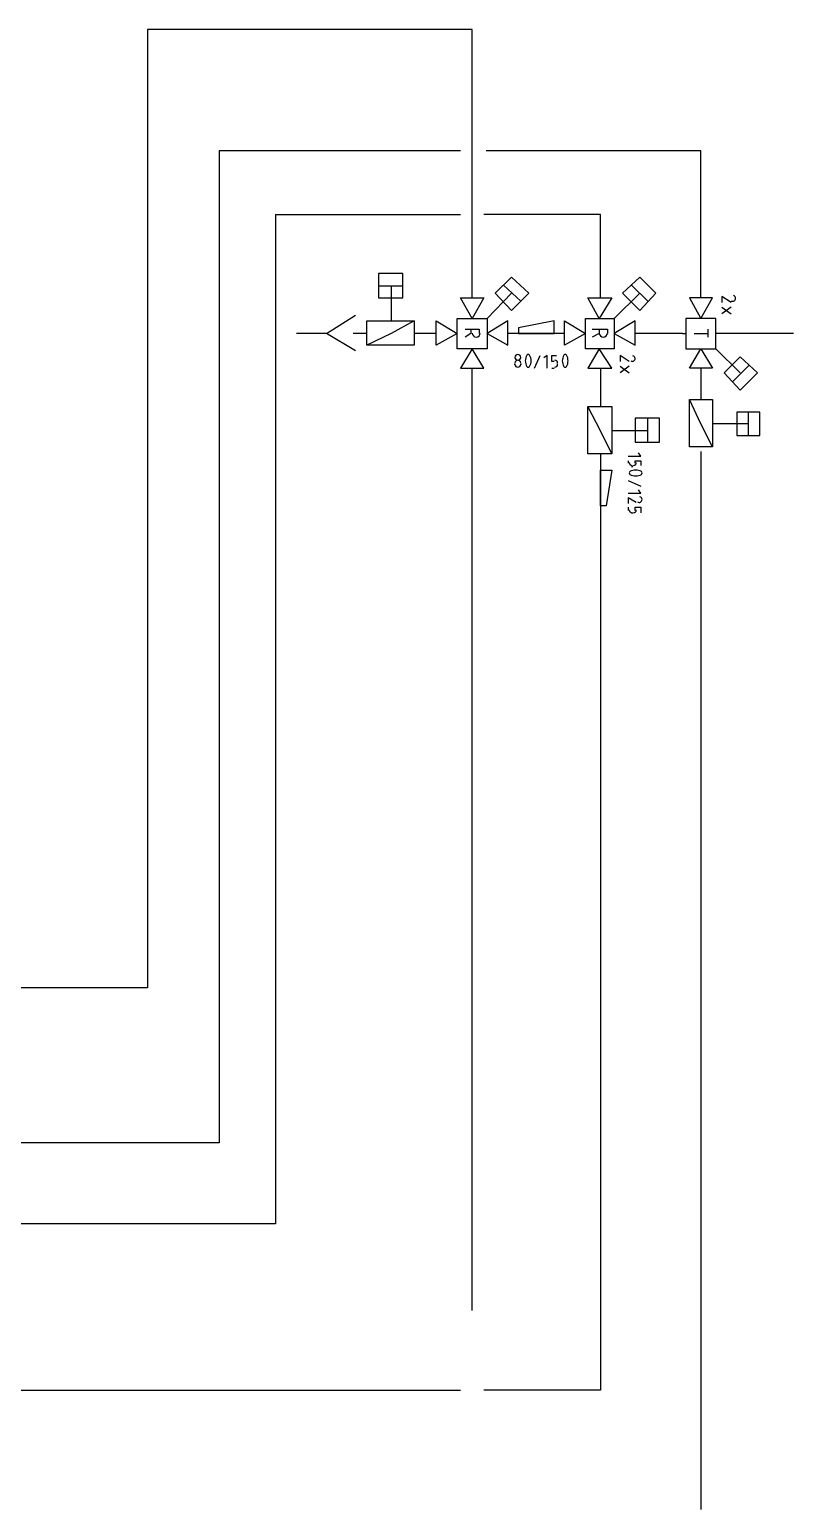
# Model space of a CAD drawing. Header units: millimetres. Extents: x 0 to 33.1, y 1.5 to 45.3.
# Drawn here: x 25.795 to 26.896, y 8.933 to 11.066 of the extents above; entities that cross this region are included whole.
import ezdxf

# ---------------------------------------------------------------- set-up
doc = ezdxf.new("R2010")
doc.units = ezdxf.units.MM
doc.header["$MEASUREMENT"] = 0
doc.layers.get('0').update_dxf_attribs({"linetype": 'CONTINUOUS'})

msp = doc.modelspace()

# ---------------------------------------------------------------- linework, layer by layer
at = {"color": 4, "linetype": 'Continuous'}
for p, q in [((26.4328, 11.0661), (25.9644, 11.0661)), ((25.9644, 11.0661), (25.9644, 9.68446)), ((26.4328, 10.6795), (26.4328, 11.0661)), ((26.4161, 10.8911), (26.0678, 10.8911)), ((26.0678, 10.8911), (26.0678, 9.4611)), ((26.7628, 10.8911), (26.4528, 10.8911)), ((26.7628, 10.8761), (26.7628, 10.8911)), ((26.7628, 10.6795), (26.7628, 10.8761)), ((26.1494, 10.7994), (26.1494, 10.7994)), ((26.1494, 10.7994), (26.1494, 9.34446)), ((26.1494, 10.7994), (26.4161, 10.7994)), ((26.6178, 10.7994), (26.4494, 10.7994)), ((26.6178, 10.6795), (26.6178, 10.7994)), ((26.3328, 10.7145), (26.2978, 10.7145)), ((26.2978, 10.7145), (26.2978, 10.6795)), ((26.3328, 10.6795), (26.3328, 10.7145)), ((26.4894, 10.7094), (26.4661, 10.6861)), ((26.5144, 10.6861), (26.4894, 10.7094)), ((26.6744, 10.7094), (26.6494, 10.6861)), ((26.6978, 10.6861), (26.6744, 10.7094)), ((26.3328, 10.6961), (26.2978, 10.6961)), ((26.3161, 10.6961), (26.3161, 10.6461)), ((26.5028, 10.6744), (26.4778, 10.6977)), ((26.6861, 10.6744), (26.6628, 10.6977)), ((26.2978, 10.6795), (26.3328, 10.6795)), ((26.4894, 10.6861), (26.4544, 10.6495)), ((26.4661, 10.6861), (26.4894, 10.6611)), ((26.4894, 10.6611), (26.5144, 10.6861)), ((26.6744, 10.6861), (26.6378, 10.6495)), ((26.6494, 10.6861), (26.6744, 10.6611)), ((26.6744, 10.6611), (26.6978, 10.6861)), ((26.2228, 10.6278), (26.2644, 10.6545)), ((26.2228, 10.6278), (26.1794, 10.6278)), ((26.2644, 10.6028), (26.2228, 10.6278)), ((26.2811, 10.6278), (26.2611, 10.6278)), ((26.3811, 10.6278), (26.3494, 10.6278)), ((26.5661, 10.6278), (26.4844, 10.6278)), ((26.7361, 10.6278), (26.6678, 10.6278)), ((26.8961, 10.6278), (26.7878, 10.6278)), ((26.8194, 10.5711), (26.7844, 10.6061)), ((26.7961, 10.5711), (26.8194, 10.5945)), ((26.8328, 10.5828), (26.8078, 10.5578)), ((26.8194, 10.5945), (26.8444, 10.5711)), ((26.4328, 9.21946), (26.4328, 10.5778)), ((26.6178, 10.5778), (26.6178, 10.5228)), ((26.6178, 10.5778), (26.6178, 10.5228)), ((26.6178, 10.5778), (26.6178, 10.5228)), ((26.7628, 10.5778), (26.7628, 10.5328)), ((26.8194, 10.5461), (26.7961, 10.5711)), ((26.8444, 10.5711), (26.8194, 10.5461)), ((26.6178, 10.5228), (26.6178, 10.5228)), ((26.7028, 10.5061), (26.6678, 10.5061)), ((26.6678, 10.5061), (26.6678, 10.4711)), ((26.6861, 10.4711), (26.6861, 10.5061)), ((26.7028, 10.4711), (26.7028, 10.5061)), ((26.8311, 10.4978), (26.7794, 10.4978)), ((26.8478, 10.5144), (26.8144, 10.5144)), ((26.8144, 10.5144), (26.8144, 10.4811)), ((26.8311, 10.4811), (26.8311, 10.5144)), ((26.8478, 10.4811), (26.8478, 10.5144)), ((26.6861, 10.4878), (26.6344, 10.4878)), ((26.8144, 10.4811), (26.8478, 10.4811)), ((26.6178, 10.4544), (26.6178, 9.10444)), ((26.6678, 10.4711), (26.7028, 10.4711)), ((26.7628, 10.4578), (26.7628, 9.00276)), ((25.9644, 9.68446), (23.8578, 9.68446)), ((26.0678, 9.4611), (23.5178, 9.4611)), ((26.1494, 9.34446), (23.3728, 9.34446)), ((23.4144, 9.10444), (26.4161, 9.10444)), ((26.6178, 9.10444), (26.4494, 9.10444))]:
    msp.add_line(p, q, dxfattribs=at)
at = {"color": 0, "linetype": 'Continuous'}
for p, q in [((26.4328, 10.6495), (26.4161, 10.6795)), ((26.4161, 10.6795), (26.4494, 10.6795)), ((26.4494, 10.6795), (26.4328, 10.6495)), ((26.6161, 10.6495), (26.5994, 10.6795)), ((26.5994, 10.6795), (26.6344, 10.6795)), ((26.6344, 10.6795), (26.6161, 10.6495)), ((26.7794, 10.6795), (26.7461, 10.6795)), ((26.7461, 10.6795), (26.7628, 10.6495)), ((26.7628, 10.6495), (26.7794, 10.6795)), ((26.8061, 10.6728), (26.7928, 10.6811)), ((26.7928, 10.6811), (26.7928, 10.6728)), ((26.2811, 10.6111), (26.2811, 10.6461)), ((26.2811, 10.6461), (26.3494, 10.6461)), ((26.3494, 10.6461), (26.3161, 10.6278)), ((26.3494, 10.6461), (26.3494, 10.6111)), ((26.3811, 10.6111), (26.3811, 10.6461)), ((26.3811, 10.6461), (26.4111, 10.6278)), ((26.4111, 10.6061), (26.4111, 10.6495)), ((26.4111, 10.6495), (26.4544, 10.6495)), ((26.4544, 10.6495), (26.4544, 10.6061)), ((26.4844, 10.6461), (26.4544, 10.6278)), ((26.4844, 10.6111), (26.4844, 10.6461)), ((26.5511, 10.6461), (26.4994, 10.6361)), ((26.5511, 10.6278), (26.5511, 10.6461)), ((26.5661, 10.6111), (26.5661, 10.6461)), ((26.5661, 10.6461), (26.5961, 10.6278)), ((26.5961, 10.6061), (26.5961, 10.6495)), ((26.5961, 10.6495), (26.6378, 10.6495)), ((26.6378, 10.6495), (26.6378, 10.6061)), ((26.6678, 10.6461), (26.6378, 10.6278)), ((26.6678, 10.6111), (26.6678, 10.6461)), ((26.7411, 10.6495), (26.7411, 10.6061)), ((26.7844, 10.6495), (26.7411, 10.6495)), ((26.7844, 10.6061), (26.7844, 10.6495)), ((26.7928, 10.6661), (26.8061, 10.6561)), ((26.8061, 10.6661), (26.7928, 10.6561)), ((26.3161, 10.6278), (26.2811, 10.6111)), ((26.4111, 10.6278), (26.3811, 10.6111)), ((26.4228, 10.6344), (26.4428, 10.6344)), ((26.4311, 10.6278), (26.4228, 10.6228)), ((26.4311, 10.6344), (26.4311, 10.6278)), ((26.4428, 10.6344), (26.4428, 10.6278)), ((26.4544, 10.6278), (26.4844, 10.6111)), ((26.4994, 10.6361), (26.4994, 10.6278)), ((26.4994, 10.6278), (26.5511, 10.6278)), ((26.5961, 10.6278), (26.5661, 10.6111)), ((26.6061, 10.6344), (26.6278, 10.6344)), ((26.6161, 10.6278), (26.6061, 10.6228)), ((26.6161, 10.6344), (26.6161, 10.6278)), ((26.6278, 10.6344), (26.6278, 10.6278)), ((26.6378, 10.6278), (26.6678, 10.6111)), ((26.7361, 10.6278), (26.7411, 10.6278)), ((26.7528, 10.6278), (26.7728, 10.6278)), ((26.7728, 10.6344), (26.7728, 10.6228)), ((26.7878, 10.6278), (26.7844, 10.6278)), ((26.3494, 10.6111), (26.2811, 10.6111)), ((26.4544, 10.6061), (26.4111, 10.6061)), ((26.4328, 10.6061), (26.4161, 10.5778)), ((26.4494, 10.5778), (26.4328, 10.6061)), ((26.6378, 10.6061), (26.5961, 10.6061)), ((26.6161, 10.6061), (26.5994, 10.5778)), ((26.6344, 10.5778), (26.6161, 10.6061)), ((26.7411, 10.6061), (26.7844, 10.6061)), ((26.7461, 10.5778), (26.7628, 10.6061)), ((26.7628, 10.6061), (26.7794, 10.5778)), ((26.4944, 10.5828), (26.4944, 10.5844)), ((26.5028, 10.5844), (26.5028, 10.5828)), ((26.5228, 10.5778), (26.5311, 10.5961)), ((26.5411, 10.5961), (26.5361, 10.5928)), ((26.5411, 10.5778), (26.5411, 10.5961)), ((26.5478, 10.5878), (26.5478, 10.5961)), ((26.5478, 10.5961), (26.5544, 10.5961)), ((26.5511, 10.5878), (26.5478, 10.5878)), ((26.5561, 10.5828), (26.5561, 10.5844)), ((26.6594, 10.5878), (26.6461, 10.5961)), ((26.6461, 10.5961), (26.6461, 10.5878)), ((26.4161, 10.5778), (26.4494, 10.5778)), ((26.5478, 10.5778), (26.5511, 10.5778)), ((26.5994, 10.5778), (26.6344, 10.5778)), ((26.6461, 10.5811), (26.6594, 10.5711)), ((26.6594, 10.5811), (26.6461, 10.5711)), ((26.7794, 10.5778), (26.7461, 10.5778)), ((26.6178, 10.4878), (26.5994, 10.5228)), ((26.5994, 10.4544), (26.5994, 10.5228)), ((26.5994, 10.5228), (26.6344, 10.5228)), ((26.6344, 10.5228), (26.6344, 10.4544)), ((26.7628, 10.4978), (26.7461, 10.5328)), ((26.7461, 10.4645), (26.7461, 10.5328)), ((26.7461, 10.5328), (26.7794, 10.5328)), ((26.7794, 10.5328), (26.7794, 10.4645)), ((26.7794, 10.4645), (26.7628, 10.4978)), ((26.6344, 10.4544), (26.6178, 10.4878)), ((26.6344, 10.4544), (26.5994, 10.4544)), ((26.6761, 10.4511), (26.6728, 10.4561)), ((26.7794, 10.4645), (26.7461, 10.4645)), ((26.6578, 10.4511), (26.6761, 10.4511)), ((26.6578, 10.4444), (26.6578, 10.4411)), ((26.6628, 10.4361), (26.6644, 10.4361)), ((26.6678, 10.4411), (26.6678, 10.4444)), ((26.6678, 10.4444), (26.6761, 10.4444)), ((26.6761, 10.4444), (26.6761, 10.4378)), ((26.6178, 10.3794), (26.6178, 10.4311)), ((26.6178, 10.4311), (26.6344, 10.4311)), ((26.6344, 10.4311), (26.6261, 10.3794)), ((26.6578, 10.4161), (26.6761, 10.4078)), ((26.6578, 10.3978), (26.6761, 10.3978)), ((26.6694, 10.3844), (26.6578, 10.3911)), ((26.6578, 10.3911), (26.6578, 10.3828)), ((26.6761, 10.3978), (26.6728, 10.4028)), ((26.6261, 10.3794), (26.6178, 10.3794)), ((26.6578, 10.3778), (26.6578, 10.3728)), ((26.6628, 10.3695), (26.6644, 10.3695)), ((26.6678, 10.3728), (26.6678, 10.3778)), ((26.6678, 10.3778), (26.6761, 10.3778)), ((26.6761, 10.3778), (26.6761, 10.3695))]:
    msp.add_line(p, q, dxfattribs=at)
at = {"color": 7, "linetype": 'Continuous'}
msp.add_line((26.7628, 9.00276), (26.7628, 8.93278), dxfattribs=at)
at = {"color": 0, "linetype": 'Continuous'}
for points in [[(26.8064, 10.6751), (26.8076, 10.6743), (26.8093, 10.6742), (26.8107, 10.675)], [(26.8128, 10.6785), (26.8128, 10.6804), (26.8115, 10.6821), (26.8097, 10.6826)], [(26.8107, 10.675), (26.8119, 10.6757), (26.8128, 10.6771), (26.8128, 10.6787)], [(26.4328, 10.6286), (26.4328, 10.6254), (26.4354, 10.6228), (26.4386, 10.6228)], [(26.4386, 10.6228), (26.4418, 10.6228), (26.4444, 10.6254), (26.4444, 10.6286)], [(26.6161, 10.6286), (26.6161, 10.6254), (26.6188, 10.6228), (26.6219, 10.6228)], [(26.6219, 10.6228), (26.6251, 10.6228), (26.6278, 10.6254), (26.6278, 10.6286)], [(26.4986, 10.5978), (26.4962, 10.5978), (26.4944, 10.5959), (26.4944, 10.5936)], [(26.4944, 10.5936), (26.4944, 10.5913), (26.4962, 10.5895), (26.4986, 10.5895)], [(26.4986, 10.5895), (26.4962, 10.5895), (26.4944, 10.5876), (26.4944, 10.5853)], [(26.4944, 10.5836), (26.4944, 10.5813), (26.4962, 10.5794), (26.4986, 10.5794)], [(26.5028, 10.5936), (26.5028, 10.5959), (26.501, 10.5978), (26.4986, 10.5978)], [(26.4986, 10.5895), (26.501, 10.5895), (26.5028, 10.5913), (26.5028, 10.5936)], [(26.5028, 10.5853), (26.5028, 10.5876), (26.501, 10.5895), (26.4986, 10.5895)], [(26.4986, 10.5794), (26.501, 10.5794), (26.5028, 10.5813), (26.5028, 10.5836)], [(26.5115, 10.5969), (26.5088, 10.5917), (26.5088, 10.5855), (26.5115, 10.5803)], [(26.5136, 10.5978), (26.5128, 10.5978), (26.5121, 10.5974), (26.5117, 10.5968)], [(26.5157, 10.5968), (26.5151, 10.5974), (26.5144, 10.5978), (26.5136, 10.5978)], [(26.5157, 10.5803), (26.5185, 10.5855), (26.5185, 10.5917), (26.5157, 10.5969)], [(26.5561, 10.5853), (26.5561, 10.5876), (26.5543, 10.5895), (26.5519, 10.5895)], [(26.5519, 10.5794), (26.5543, 10.5794), (26.5561, 10.5813), (26.5561, 10.5836)], [(26.5649, 10.5969), (26.5621, 10.5917), (26.5621, 10.5855), (26.5649, 10.5803)], [(26.5669, 10.5978), (26.5661, 10.5978), (26.5654, 10.5974), (26.565, 10.5968)], [(26.5689, 10.5968), (26.5685, 10.5974), (26.5678, 10.5978), (26.5669, 10.5978)], [(26.569, 10.5803), (26.5718, 10.5855), (26.5718, 10.5917), (26.569, 10.5969)], [(26.6614, 10.5884), (26.6626, 10.5876), (26.6643, 10.5876), (26.6657, 10.5883)], [(26.6678, 10.5919), (26.6678, 10.5938), (26.6665, 10.5954), (26.6647, 10.596)], [(26.6657, 10.5883), (26.6669, 10.589), (26.6678, 10.5904), (26.6678, 10.592)], [(26.5117, 10.5805), (26.5121, 10.5798), (26.5128, 10.5794), (26.5136, 10.5794)], [(26.5136, 10.5794), (26.5144, 10.5794), (26.5151, 10.5798), (26.5157, 10.5805)], [(26.565, 10.5805), (26.5654, 10.5798), (26.5661, 10.5794), (26.5669, 10.5794)], [(26.5669, 10.5794), (26.5678, 10.5794), (26.5685, 10.5798), (26.5689, 10.5805)], [(26.6594, 10.4419), (26.6594, 10.4396), (26.6612, 10.4378), (26.6636, 10.4378)], [(26.6653, 10.4378), (26.6676, 10.4378), (26.6694, 10.4396), (26.6694, 10.4419)], [(26.6604, 10.4289), (26.6599, 10.4285), (26.6594, 10.4277), (26.6594, 10.4269)], [(26.6594, 10.4269), (26.6594, 10.4262), (26.6599, 10.4254), (26.6604, 10.4249)], [(26.6769, 10.429), (26.6717, 10.4318), (26.6654, 10.4318), (26.6603, 10.429)], [(26.6603, 10.4249), (26.6654, 10.4221), (26.6717, 10.4221), (26.6769, 10.4249)], [(26.6778, 10.4269), (26.6778, 10.4277), (26.6774, 10.4285), (26.6768, 10.4289)], [(26.6768, 10.4249), (26.6774, 10.4254), (26.6778, 10.4262), (26.6778, 10.4269)], [(26.6778, 10.3886), (26.6778, 10.3905), (26.6765, 10.3921), (26.6747, 10.3926)], [(26.6594, 10.3736), (26.6594, 10.3713), (26.6612, 10.3695), (26.6636, 10.3695)], [(26.6653, 10.3695), (26.6676, 10.3695), (26.6694, 10.3713), (26.6694, 10.3736)], [(26.6714, 10.3851), (26.6726, 10.3843), (26.6743, 10.3842), (26.6756, 10.385)], [(26.6756, 10.385), (26.6769, 10.3857), (26.6778, 10.3871), (26.6778, 10.3886)]]:
    msp.add_open_spline(points, degree=3, dxfattribs=at)

doc.saveas('drawing.dxf')
